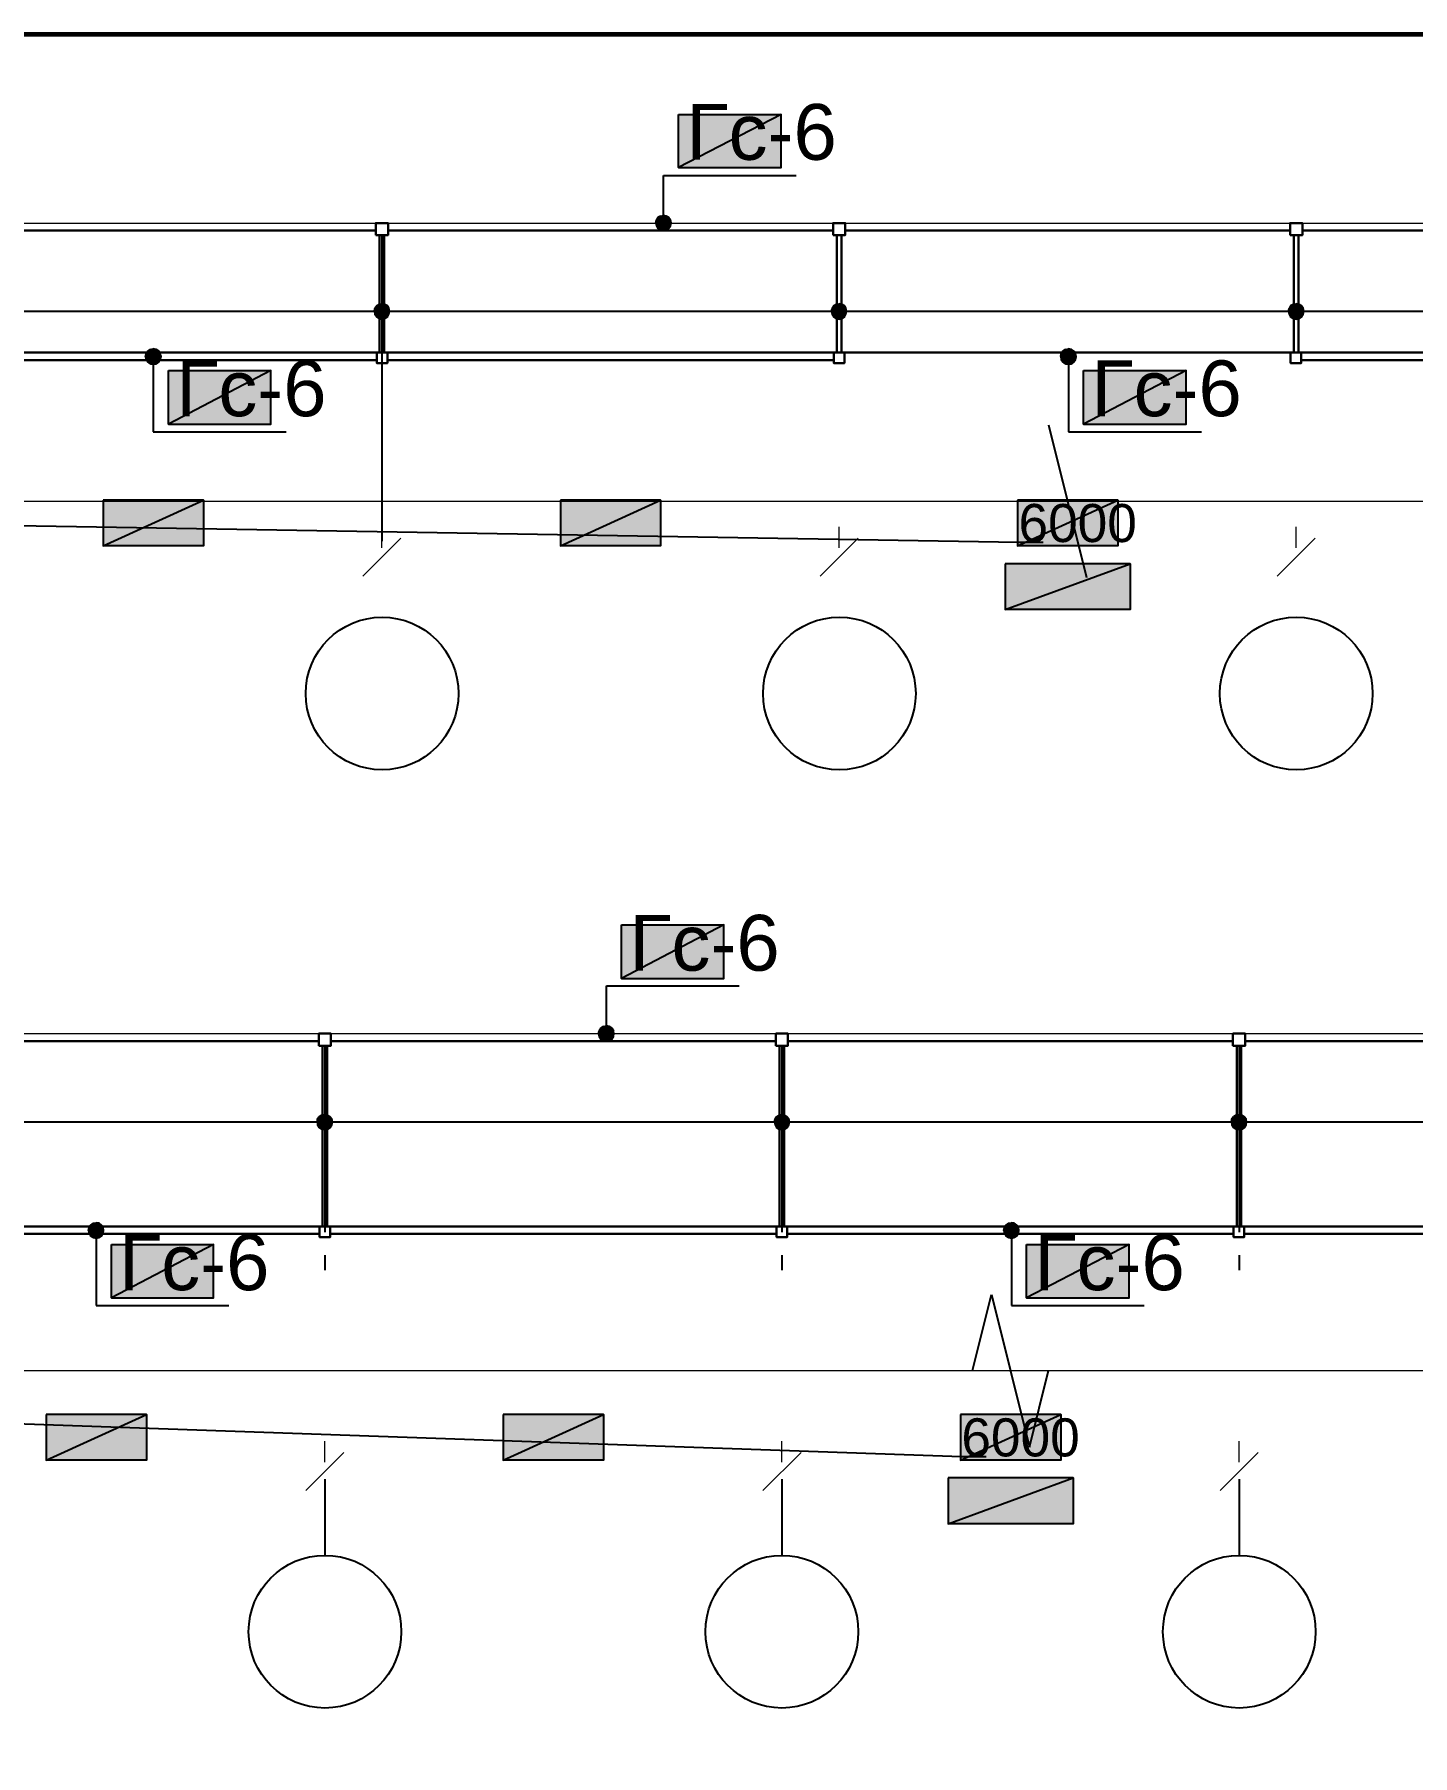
# Model space of a CAD drawing. Extents: x 8 to 21351, y 0 to 420.
# Drawn here: x 16383.7 to 16474.2, y 179.1 to 292.1 of the extents above; entities that cross this region are included whole.
import ezdxf

# ---------------------------------------------------------------- set-up
doc = ezdxf.new("R2010")
doc.units = 0
doc.linetypes.add('TEYPDFCAD_CENTER', pattern=[20, 12, -3, 2, -3])
for name, color, linetype in [('PDF_ВЫНОСКИ', 7, 'Continuous'), ('PDF_ОСИ', 7, 'Continuous'), ('TEY_REVIEW_AXIS', 7, 'Continuous'), ('TEY_REVIEW_LEADER', 7, 'Continuous')]:
    doc.layers.add(name, color=color, linetype=linetype)
doc.styles.add('TEYPDFCAD_TEXT', font='arial.ttf')
doc.dimstyles.new('TEYPDFCAD_SCALE_1', dxfattribs={"dimtxt": 2.5, "dimasz": 2.5, "dimexe": 1.25, "dimexo": 0.75, "dimtad": 1, "dimdsep": 46, "dimtxsty": 'Standard', "dimcen": 0.09, "dimadec": 0, "dimazin": 0, "dimtfac": 1, "dimtofl": 0, "dimtmove": 0, "dimatfit": 3, "dimfxl": 1, "dimarcsym": 0})

# ---------------------------------------------------------------- blocks, each defined once
blk = doc.blocks.new('TEY_AXIS')
at = {"layer": 'PDF_ОСИ', "linetype": 'TEYPDFCAD_CENTER', "lineweight": 9}
blk.add_line((0, 0), (1, 0), dxfattribs=at)

msp = doc.modelspace()

# ---------------------------------------------------------------- hatches: boundary and pattern name
at = {"true_color": 0xffffff}
h = msp.add_hatch(color=0, dxfattribs=at)
h.paths.add_polyline_path([(16426, 286.83), (16432.73, 286.83), (16426, 283.34)])
h.paths.add_polyline_path([(16432.73, 286.83), (16426, 283.34), (16432.73, 283.34)])
h = msp.add_hatch(color=7)
h.paths.add_polyline_path([(16425.19, 280.16), (16425, 280.2), (16425, 279.7)])
h.paths.add_polyline_path([(16425, 280.2), (16425, 279.7), (16424.81, 280.16)])
h.paths.add_polyline_path([(16425, 279.7), (16424.81, 280.16), (16424.64, 280.06)])
h = msp.add_hatch(color=7)
h.paths.add_polyline_path([(16425.51, 279.7), (16425.47, 279.91), (16425, 279.7)])
h.paths.add_polyline_path([(16425.47, 279.91), (16425, 279.7), (16425.36, 280.06)])
h.paths.add_polyline_path([(16425, 279.7), (16425.36, 280.06), (16425.19, 280.16)])
h = msp.add_hatch(color=7)
h.paths.add_polyline_path([(16424.64, 280.06), (16424.54, 279.91), (16425, 279.7)])
h.paths.add_polyline_path([(16424.54, 279.91), (16425, 279.7), (16424.5, 279.7)])
h.paths.add_polyline_path([(16425, 279.7), (16424.5, 279.7), (16424.54, 279.51)])
h = msp.add_hatch(color=7)
h.paths.add_polyline_path([(16424.54, 279.51), (16424.64, 279.36), (16425, 279.7)])
h.paths.add_polyline_path([(16424.64, 279.36), (16425, 279.7), (16424.81, 279.25)])
h.paths.add_polyline_path([(16425, 279.7), (16424.81, 279.25), (16425, 279.21)])
h = msp.add_hatch(color=7)
h.paths.add_polyline_path([(16425, 279.21), (16425.19, 279.25), (16425, 279.7)])
h.paths.add_polyline_path([(16425.19, 279.25), (16425, 279.7), (16425.36, 279.36)])
h.paths.add_polyline_path([(16425, 279.7), (16425.36, 279.36), (16425.47, 279.51)])
for points in [[(16425.47, 279.51), (16425.51, 279.7), (16425, 279.7)], [(16406.99, 273.71), (16407.03, 273.9), (16406.53, 273.9)], [(16436.98, 273.71), (16437.03, 273.9), (16436.54, 273.9)], [(16467, 273.71), (16467.04, 273.9), (16466.53, 273.9)], [(16391.98, 270.74), (16392.03, 270.93), (16391.52, 270.93)], [(16452.06, 270.74), (16452.1, 270.93), (16451.59, 270.93)], [(16421.72, 226.31), (16421.74, 226.5), (16421.26, 226.5)], [(16403.24, 220.51), (16403.29, 220.7), (16402.78, 220.7)], [(16433.24, 220.51), (16433.28, 220.7), (16432.77, 220.7)], [(16463.25, 220.51), (16463.27, 220.7), (16462.79, 220.7)], [(16388.24, 213.4), (16388.26, 213.59), (16387.77, 213.59)], [(16448.31, 213.4), (16448.33, 213.59), (16447.84, 213.59)]]:
    msp.add_hatch(color=7).paths.add_polyline_path(points)
h = msp.add_hatch(color=7)
h.paths.add_polyline_path([(16406.19, 274.26), (16406.06, 274.09), (16406.53, 273.9)])
h.paths.add_polyline_path([(16406.06, 274.09), (16406.53, 273.9), (16406.04, 273.9)])
h.paths.add_polyline_path([(16406.53, 273.9), (16406.04, 273.9), (16406.06, 273.71)])
h = msp.add_hatch(color=7)
h.paths.add_polyline_path([(16406.06, 273.71), (16406.19, 273.54), (16406.53, 273.9)])
h.paths.add_polyline_path([(16406.19, 273.54), (16406.53, 273.9), (16406.34, 273.43)])
h.paths.add_polyline_path([(16406.53, 273.9), (16406.34, 273.43), (16406.53, 273.39)])
h = msp.add_hatch(color=7)
h.paths.add_polyline_path([(16406.72, 274.36), (16406.53, 274.4), (16406.53, 273.9)])
h.paths.add_polyline_path([(16406.53, 274.4), (16406.53, 273.9), (16406.34, 274.36)])
h.paths.add_polyline_path([(16406.53, 273.9), (16406.34, 274.36), (16406.19, 274.26)])
h = msp.add_hatch(color=7)
h.paths.add_polyline_path([(16407.03, 273.9), (16406.99, 274.09), (16406.53, 273.9)])
h.paths.add_polyline_path([(16406.99, 274.09), (16406.53, 273.9), (16406.89, 274.26)])
h.paths.add_polyline_path([(16406.53, 273.9), (16406.89, 274.26), (16406.72, 274.36)])
h = msp.add_hatch(color=7)
h.paths.add_polyline_path([(16406.53, 273.39), (16406.72, 273.43), (16406.53, 273.9)])
h.paths.add_polyline_path([(16406.72, 273.43), (16406.53, 273.9), (16406.89, 273.54)])
h.paths.add_polyline_path([(16406.53, 273.9), (16406.89, 273.54), (16406.99, 273.71)])
h = msp.add_hatch(color=7)
h.paths.add_polyline_path([(16436.18, 274.26), (16436.07, 274.09), (16436.54, 273.9)])
h.paths.add_polyline_path([(16436.07, 274.09), (16436.54, 273.9), (16436.03, 273.9)])
h.paths.add_polyline_path([(16436.54, 273.9), (16436.03, 273.9), (16436.07, 273.71)])
h = msp.add_hatch(color=7)
h.paths.add_polyline_path([(16436.07, 273.71), (16436.18, 273.54), (16436.54, 273.9)])
h.paths.add_polyline_path([(16436.18, 273.54), (16436.54, 273.9), (16436.35, 273.43)])
h.paths.add_polyline_path([(16436.54, 273.9), (16436.35, 273.43), (16436.54, 273.39)])
h = msp.add_hatch(color=7)
h.paths.add_polyline_path([(16436.73, 274.36), (16436.54, 274.4), (16436.54, 273.9)])
h.paths.add_polyline_path([(16436.54, 274.4), (16436.54, 273.9), (16436.35, 274.36)])
h.paths.add_polyline_path([(16436.54, 273.9), (16436.35, 274.36), (16436.18, 274.26)])
h = msp.add_hatch(color=7)
h.paths.add_polyline_path([(16437.03, 273.9), (16436.98, 274.09), (16436.54, 273.9)])
h.paths.add_polyline_path([(16436.98, 274.09), (16436.54, 273.9), (16436.88, 274.26)])
h.paths.add_polyline_path([(16436.54, 273.9), (16436.88, 274.26), (16436.73, 274.36)])
h = msp.add_hatch(color=7)
h.paths.add_polyline_path([(16436.54, 273.39), (16436.73, 273.43), (16436.54, 273.9)])
h.paths.add_polyline_path([(16436.73, 273.43), (16436.54, 273.9), (16436.88, 273.54)])
h.paths.add_polyline_path([(16436.54, 273.9), (16436.88, 273.54), (16436.98, 273.71)])
h = msp.add_hatch(color=7)
h.paths.add_polyline_path([(16466.17, 274.26), (16466.07, 274.09), (16466.53, 273.9)])
h.paths.add_polyline_path([(16466.07, 274.09), (16466.53, 273.9), (16466.03, 273.9)])
h.paths.add_polyline_path([(16466.53, 273.9), (16466.03, 273.9), (16466.07, 273.71)])
h = msp.add_hatch(color=7)
h.paths.add_polyline_path([(16466.07, 273.71), (16466.17, 273.54), (16466.53, 273.9)])
h.paths.add_polyline_path([(16466.17, 273.54), (16466.53, 273.9), (16466.34, 273.43)])
h.paths.add_polyline_path([(16466.53, 273.9), (16466.34, 273.43), (16466.53, 273.39)])
h = msp.add_hatch(color=7)
h.paths.add_polyline_path([(16466.72, 274.36), (16466.53, 274.4), (16466.53, 273.9)])
h.paths.add_polyline_path([(16466.53, 274.4), (16466.53, 273.9), (16466.34, 274.36)])
h.paths.add_polyline_path([(16466.53, 273.9), (16466.34, 274.36), (16466.17, 274.26)])
h = msp.add_hatch(color=7)
h.paths.add_polyline_path([(16467.04, 273.9), (16467, 274.09), (16466.53, 273.9)])
h.paths.add_polyline_path([(16467, 274.09), (16466.53, 273.9), (16466.89, 274.26)])
h.paths.add_polyline_path([(16466.53, 273.9), (16466.89, 274.26), (16466.72, 274.36)])
h = msp.add_hatch(color=7)
h.paths.add_polyline_path([(16466.53, 273.39), (16466.72, 273.43), (16466.53, 273.9)])
h.paths.add_polyline_path([(16466.72, 273.43), (16466.53, 273.9), (16466.89, 273.54)])
h.paths.add_polyline_path([(16466.53, 273.9), (16466.89, 273.54), (16467, 273.71)])
h = msp.add_hatch(color=7)
h.paths.add_polyline_path([(16391.16, 271.29), (16391.05, 271.12), (16391.52, 270.93)])
h.paths.add_polyline_path([(16391.05, 271.12), (16391.52, 270.93), (16391.01, 270.93)])
h.paths.add_polyline_path([(16391.52, 270.93), (16391.01, 270.93), (16391.05, 270.74)])
h = msp.add_hatch(color=7)
h.paths.add_polyline_path([(16391.71, 271.4), (16391.52, 271.44), (16391.52, 270.93)])
h.paths.add_polyline_path([(16391.52, 271.44), (16391.52, 270.93), (16391.33, 271.4)])
h.paths.add_polyline_path([(16391.52, 270.93), (16391.33, 271.4), (16391.16, 271.29)])
h = msp.add_hatch(color=7)
h.paths.add_polyline_path([(16392.03, 270.93), (16391.98, 271.12), (16391.52, 270.93)])
h.paths.add_polyline_path([(16391.98, 271.12), (16391.52, 270.93), (16391.88, 271.29)])
h.paths.add_polyline_path([(16391.52, 270.93), (16391.88, 271.29), (16391.71, 271.4)])
h = msp.add_hatch(color=7)
h.paths.add_polyline_path([(16451.23, 271.29), (16451.12, 271.12), (16451.59, 270.93)])
h.paths.add_polyline_path([(16451.12, 271.12), (16451.59, 270.93), (16451.08, 270.93)])
h.paths.add_polyline_path([(16451.59, 270.93), (16451.08, 270.93), (16451.12, 270.74)])
h = msp.add_hatch(color=7)
h.paths.add_polyline_path([(16451.78, 271.4), (16451.59, 271.44), (16451.59, 270.93)])
h.paths.add_polyline_path([(16451.59, 271.44), (16451.59, 270.93), (16451.4, 271.4)])
h.paths.add_polyline_path([(16451.59, 270.93), (16451.4, 271.4), (16451.23, 271.29)])
h = msp.add_hatch(color=7)
h.paths.add_polyline_path([(16452.1, 270.93), (16452.06, 271.12), (16451.59, 270.93)])
h.paths.add_polyline_path([(16452.06, 271.12), (16451.59, 270.93), (16451.95, 271.29)])
h.paths.add_polyline_path([(16451.59, 270.93), (16451.95, 271.29), (16451.78, 271.4)])
h = msp.add_hatch(color=7)
h.paths.add_polyline_path([(16391.05, 270.74), (16391.16, 270.59), (16391.52, 270.93)])
h.paths.add_polyline_path([(16391.16, 270.59), (16391.52, 270.93), (16391.33, 270.47)])
h.paths.add_polyline_path([(16391.52, 270.93), (16391.33, 270.47), (16391.52, 270.45)])
h = msp.add_hatch(color=7)
h.paths.add_polyline_path([(16391.52, 270.45), (16391.71, 270.47), (16391.52, 270.93)])
h.paths.add_polyline_path([(16391.71, 270.47), (16391.52, 270.93), (16391.88, 270.59)])
h.paths.add_polyline_path([(16391.52, 270.93), (16391.88, 270.59), (16391.98, 270.74)])
h = msp.add_hatch(color=0, dxfattribs=at)
h.paths.add_polyline_path([(16392.51, 270.02), (16399.24, 270.02), (16392.51, 266.51)])
h.paths.add_polyline_path([(16399.24, 270.02), (16392.51, 266.51), (16399.24, 266.51)])
h = msp.add_hatch(color=7)
h.paths.add_polyline_path([(16451.12, 270.74), (16451.23, 270.59), (16451.59, 270.93)])
h.paths.add_polyline_path([(16451.23, 270.59), (16451.59, 270.93), (16451.4, 270.47)])
h.paths.add_polyline_path([(16451.59, 270.93), (16451.4, 270.47), (16451.59, 270.45)])
h = msp.add_hatch(color=7)
h.paths.add_polyline_path([(16451.59, 270.45), (16451.78, 270.47), (16451.59, 270.93)])
h.paths.add_polyline_path([(16451.78, 270.47), (16451.59, 270.93), (16451.95, 270.59)])
h.paths.add_polyline_path([(16451.59, 270.93), (16451.95, 270.59), (16452.06, 270.74)])
h = msp.add_hatch(color=0, dxfattribs=at)
h.paths.add_polyline_path([(16452.58, 270.02), (16459.32, 270.02), (16452.58, 266.51)])
h.paths.add_polyline_path([(16459.32, 270.02), (16452.58, 266.51), (16459.32, 266.51)])
h = msp.add_hatch(color=0, dxfattribs=at)
h.paths.add_polyline_path([(16388.24, 261.51), (16388.24, 258.51), (16394.82, 261.51)])
h.paths.add_polyline_path([(16388.24, 258.51), (16394.82, 261.51), (16394.82, 258.51)])
h = msp.add_hatch(color=0, dxfattribs=at)
h.paths.add_polyline_path([(16418.25, 261.51), (16418.25, 258.51), (16424.81, 261.51)])
h.paths.add_polyline_path([(16418.25, 258.51), (16424.81, 261.51), (16424.81, 258.51)])
h = msp.add_hatch(color=0, dxfattribs=at)
h.paths.add_polyline_path([(16448.25, 261.51), (16448.25, 258.51), (16454.83, 261.51)])
h.paths.add_polyline_path([(16448.25, 258.51), (16454.83, 261.51), (16454.83, 258.51)])
h = msp.add_hatch(color=0, dxfattribs=at)
h.paths.add_polyline_path([(16447.44, 257.34), (16447.44, 254.34), (16455.63, 257.34)])
h.paths.add_polyline_path([(16447.44, 254.34), (16455.63, 257.34), (16455.63, 254.34)])
h = msp.add_hatch(color=0, dxfattribs=at)
h.paths.add_polyline_path([(16422.25, 233.64), (16428.98, 233.64), (16422.25, 230.12)])
h.paths.add_polyline_path([(16428.98, 233.64), (16422.25, 230.12), (16428.98, 230.12)])
h = msp.add_hatch(color=7)
h.paths.add_polyline_path([(16420.9, 226.86), (16420.79, 226.69), (16421.26, 226.5)])
h.paths.add_polyline_path([(16420.79, 226.69), (16421.26, 226.5), (16420.75, 226.5)])
h.paths.add_polyline_path([(16421.26, 226.5), (16420.75, 226.5), (16420.79, 226.31)])
h = msp.add_hatch(color=7)
h.paths.add_polyline_path([(16420.79, 226.31), (16420.9, 226.14), (16421.26, 226.5)])
h.paths.add_polyline_path([(16420.9, 226.14), (16421.26, 226.5), (16421.07, 226.04)])
h.paths.add_polyline_path([(16421.26, 226.5), (16421.07, 226.04), (16421.26, 226)])
h = msp.add_hatch(color=7)
h.paths.add_polyline_path([(16421.45, 226.97), (16421.26, 227.01), (16421.26, 226.5)])
h.paths.add_polyline_path([(16421.26, 227.01), (16421.26, 226.5), (16421.07, 226.97)])
h.paths.add_polyline_path([(16421.26, 226.5), (16421.07, 226.97), (16420.9, 226.86)])
h = msp.add_hatch(color=7)
h.paths.add_polyline_path([(16421.74, 226.5), (16421.72, 226.69), (16421.26, 226.5)])
h.paths.add_polyline_path([(16421.72, 226.69), (16421.26, 226.5), (16421.62, 226.86)])
h.paths.add_polyline_path([(16421.26, 226.5), (16421.62, 226.86), (16421.45, 226.97)])
h = msp.add_hatch(color=7)
h.paths.add_polyline_path([(16421.26, 226), (16421.45, 226.04), (16421.26, 226.5)])
h.paths.add_polyline_path([(16421.45, 226.04), (16421.26, 226.5), (16421.62, 226.14)])
h.paths.add_polyline_path([(16421.26, 226.5), (16421.62, 226.14), (16421.72, 226.31)])
h = msp.add_hatch(color=7)
h.paths.add_polyline_path([(16402.42, 221.04), (16402.31, 220.9), (16402.78, 220.7)])
h.paths.add_polyline_path([(16402.31, 220.9), (16402.78, 220.7), (16402.29, 220.7)])
h.paths.add_polyline_path([(16402.78, 220.7), (16402.29, 220.7), (16402.31, 220.51)])
h = msp.add_hatch(color=7)
h.paths.add_polyline_path([(16402.31, 220.51), (16402.42, 220.34), (16402.78, 220.7)])
h.paths.add_polyline_path([(16402.42, 220.34), (16402.78, 220.7), (16402.59, 220.24)])
h.paths.add_polyline_path([(16402.78, 220.7), (16402.59, 220.24), (16402.78, 220.2)])
h = msp.add_hatch(color=7)
h.paths.add_polyline_path([(16402.97, 221.15), (16402.78, 221.19), (16402.78, 220.7)])
h.paths.add_polyline_path([(16402.78, 221.19), (16402.78, 220.7), (16402.59, 221.15)])
h.paths.add_polyline_path([(16402.78, 220.7), (16402.59, 221.15), (16402.42, 221.04)])
h = msp.add_hatch(color=7)
h.paths.add_polyline_path([(16403.29, 220.7), (16403.24, 220.9), (16402.78, 220.7)])
h.paths.add_polyline_path([(16403.24, 220.9), (16402.78, 220.7), (16403.14, 221.04)])
h.paths.add_polyline_path([(16402.78, 220.7), (16403.14, 221.04), (16402.97, 221.15)])
h = msp.add_hatch(color=7)
h.paths.add_polyline_path([(16402.78, 220.2), (16402.97, 220.24), (16402.78, 220.7)])
h.paths.add_polyline_path([(16402.97, 220.24), (16402.78, 220.7), (16403.14, 220.34)])
h.paths.add_polyline_path([(16402.78, 220.7), (16403.14, 220.34), (16403.24, 220.51)])
h = msp.add_hatch(color=7)
h.paths.add_polyline_path([(16432.43, 221.04), (16432.33, 220.9), (16432.77, 220.7)])
h.paths.add_polyline_path([(16432.33, 220.9), (16432.77, 220.7), (16432.29, 220.7)])
h.paths.add_polyline_path([(16432.77, 220.7), (16432.29, 220.7), (16432.33, 220.51)])
h = msp.add_hatch(color=7)
h.paths.add_polyline_path([(16432.33, 220.51), (16432.43, 220.34), (16432.77, 220.7)])
h.paths.add_polyline_path([(16432.43, 220.34), (16432.77, 220.7), (16432.58, 220.24)])
h.paths.add_polyline_path([(16432.77, 220.7), (16432.58, 220.24), (16432.77, 220.2)])
h = msp.add_hatch(color=7)
h.paths.add_polyline_path([(16432.98, 221.15), (16432.77, 221.19), (16432.77, 220.7)])
h.paths.add_polyline_path([(16432.77, 221.19), (16432.77, 220.7), (16432.58, 221.15)])
h.paths.add_polyline_path([(16432.77, 220.7), (16432.58, 221.15), (16432.43, 221.04)])
h = msp.add_hatch(color=7)
h.paths.add_polyline_path([(16433.28, 220.7), (16433.24, 220.9), (16432.77, 220.7)])
h.paths.add_polyline_path([(16433.24, 220.9), (16432.77, 220.7), (16433.13, 221.04)])
h.paths.add_polyline_path([(16432.77, 220.7), (16433.13, 221.04), (16432.98, 221.15)])
h = msp.add_hatch(color=7)
h.paths.add_polyline_path([(16432.77, 220.2), (16432.98, 220.24), (16432.77, 220.7)])
h.paths.add_polyline_path([(16432.98, 220.24), (16432.77, 220.7), (16433.13, 220.34)])
h.paths.add_polyline_path([(16432.77, 220.7), (16433.13, 220.34), (16433.24, 220.51)])
h = msp.add_hatch(color=7)
h.paths.add_polyline_path([(16462.43, 221.04), (16462.32, 220.9), (16462.79, 220.7)])
h.paths.add_polyline_path([(16462.32, 220.9), (16462.79, 220.7), (16462.28, 220.7)])
h.paths.add_polyline_path([(16462.79, 220.7), (16462.28, 220.7), (16462.32, 220.51)])
h = msp.add_hatch(color=7)
h.paths.add_polyline_path([(16462.32, 220.51), (16462.43, 220.34), (16462.79, 220.7)])
h.paths.add_polyline_path([(16462.43, 220.34), (16462.79, 220.7), (16462.6, 220.24)])
h.paths.add_polyline_path([(16462.79, 220.7), (16462.6, 220.24), (16462.79, 220.2)])
h = msp.add_hatch(color=7)
h.paths.add_polyline_path([(16462.98, 221.15), (16462.79, 221.19), (16462.79, 220.7)])
h.paths.add_polyline_path([(16462.79, 221.19), (16462.79, 220.7), (16462.6, 221.15)])
h.paths.add_polyline_path([(16462.79, 220.7), (16462.6, 221.15), (16462.43, 221.04)])
h = msp.add_hatch(color=7)
h.paths.add_polyline_path([(16463.27, 220.7), (16463.25, 220.9), (16462.79, 220.7)])
h.paths.add_polyline_path([(16463.25, 220.9), (16462.79, 220.7), (16463.15, 221.04)])
h.paths.add_polyline_path([(16462.79, 220.7), (16463.15, 221.04), (16462.98, 221.15)])
h = msp.add_hatch(color=7)
h.paths.add_polyline_path([(16462.79, 220.2), (16462.98, 220.24), (16462.79, 220.7)])
h.paths.add_polyline_path([(16462.98, 220.24), (16462.79, 220.7), (16463.15, 220.34)])
h.paths.add_polyline_path([(16462.79, 220.7), (16463.15, 220.34), (16463.25, 220.51)])
h = msp.add_hatch(color=7)
h.paths.add_polyline_path([(16387.41, 213.93), (16387.31, 213.78), (16387.77, 213.59)])
h.paths.add_polyline_path([(16387.31, 213.78), (16387.77, 213.59), (16387.26, 213.59)])
h.paths.add_polyline_path([(16387.77, 213.59), (16387.26, 213.59), (16387.31, 213.4)])
h = msp.add_hatch(color=7)
h.paths.add_polyline_path([(16387.31, 213.4), (16387.41, 213.23), (16387.77, 213.59)])
h.paths.add_polyline_path([(16387.41, 213.23), (16387.77, 213.59), (16387.58, 213.13)])
h.paths.add_polyline_path([(16387.77, 213.59), (16387.58, 213.13), (16387.77, 213.08)])
h = msp.add_hatch(color=7)
h.paths.add_polyline_path([(16387.96, 214.06), (16387.77, 214.08), (16387.77, 213.59)])
h.paths.add_polyline_path([(16387.77, 214.08), (16387.77, 213.59), (16387.58, 214.06)])
h.paths.add_polyline_path([(16387.77, 213.59), (16387.58, 214.06), (16387.41, 213.93)])
h = msp.add_hatch(color=7)
h.paths.add_polyline_path([(16388.26, 213.59), (16388.24, 213.78), (16387.77, 213.59)])
h.paths.add_polyline_path([(16388.24, 213.78), (16387.77, 213.59), (16388.13, 213.93)])
h.paths.add_polyline_path([(16387.77, 213.59), (16388.13, 213.93), (16387.96, 214.06)])
h = msp.add_hatch(color=7)
h.paths.add_polyline_path([(16387.77, 213.08), (16387.96, 213.13), (16387.77, 213.59)])
h.paths.add_polyline_path([(16387.96, 213.13), (16387.77, 213.59), (16388.13, 213.23)])
h.paths.add_polyline_path([(16387.77, 213.59), (16388.13, 213.23), (16388.24, 213.4)])
h = msp.add_hatch(color=7)
h.paths.add_polyline_path([(16447.48, 213.93), (16447.38, 213.78), (16447.84, 213.59)])
h.paths.add_polyline_path([(16447.38, 213.78), (16447.84, 213.59), (16447.34, 213.59)])
h.paths.add_polyline_path([(16447.84, 213.59), (16447.34, 213.59), (16447.38, 213.4)])
h = msp.add_hatch(color=7)
h.paths.add_polyline_path([(16447.38, 213.4), (16447.48, 213.23), (16447.84, 213.59)])
h.paths.add_polyline_path([(16447.48, 213.23), (16447.84, 213.59), (16447.65, 213.13)])
h.paths.add_polyline_path([(16447.84, 213.59), (16447.65, 213.13), (16447.84, 213.08)])
h = msp.add_hatch(color=7)
h.paths.add_polyline_path([(16448.03, 214.06), (16447.84, 214.08), (16447.84, 213.59)])
h.paths.add_polyline_path([(16447.84, 214.08), (16447.84, 213.59), (16447.65, 214.06)])
h.paths.add_polyline_path([(16447.84, 213.59), (16447.65, 214.06), (16447.48, 213.93)])
h = msp.add_hatch(color=7)
h.paths.add_polyline_path([(16448.33, 213.59), (16448.31, 213.78), (16447.84, 213.59)])
h.paths.add_polyline_path([(16448.31, 213.78), (16447.84, 213.59), (16448.2, 213.93)])
h.paths.add_polyline_path([(16447.84, 213.59), (16448.2, 213.93), (16448.03, 214.06)])
h = msp.add_hatch(color=7)
h.paths.add_polyline_path([(16447.84, 213.08), (16448.03, 213.13), (16447.84, 213.59)])
h.paths.add_polyline_path([(16448.03, 213.13), (16447.84, 213.59), (16448.2, 213.23)])
h.paths.add_polyline_path([(16447.84, 213.59), (16448.2, 213.23), (16448.31, 213.4)])
h = msp.add_hatch(color=0, dxfattribs=at)
h.paths.add_polyline_path([(16388.77, 212.66), (16395.48, 212.66), (16388.77, 209.17)])
h.paths.add_polyline_path([(16395.48, 212.66), (16388.77, 209.17), (16395.48, 209.17)])
h = msp.add_hatch(color=0, dxfattribs=at)
h.paths.add_polyline_path([(16448.84, 212.66), (16455.57, 212.66), (16448.84, 209.17)])
h.paths.add_polyline_path([(16455.57, 212.66), (16448.84, 209.17), (16455.57, 209.17)])
h = msp.add_hatch(color=0, dxfattribs=at)
h.paths.add_polyline_path([(16384.49, 201.51), (16384.49, 198.5), (16391.07, 201.51)])
h.paths.add_polyline_path([(16384.49, 198.5), (16391.07, 201.51), (16391.07, 198.5)])
h = msp.add_hatch(color=0, dxfattribs=at)
h.paths.add_polyline_path([(16414.48, 201.51), (16414.48, 198.5), (16421.07, 201.51)])
h.paths.add_polyline_path([(16414.48, 198.5), (16421.07, 201.51), (16421.07, 198.5)])
h = msp.add_hatch(color=0, dxfattribs=at)
h.paths.add_polyline_path([(16444.5, 201.51), (16444.5, 198.5), (16451.08, 201.51)])
h.paths.add_polyline_path([(16444.5, 198.5), (16451.08, 201.51), (16451.08, 198.5)])
h = msp.add_hatch(color=0, dxfattribs=at)
h.paths.add_polyline_path([(16443.69, 197.34), (16443.69, 194.33), (16451.89, 197.34)])
h.paths.add_polyline_path([(16443.69, 194.33), (16451.89, 197.34), (16451.89, 194.33)])

# ---------------------------------------------------------------- linework, layer by layer
at = {"color": 7, "lineweight": 25}
for p, q in [((16425, 279.7), (16425, 282.83)), ((16425, 282.83), (16433.72, 282.83)), ((16391.52, 270.93), (16391.52, 266)), ((16451.59, 270.93), (16451.59, 266)), ((16391.52, 266), (16400.24, 266)), ((16451.59, 266), (16460.31, 266)), ((16421.26, 226.5), (16421.26, 229.64)), ((16421.26, 229.64), (16429.98, 229.64)), ((16387.77, 213.59), (16387.77, 208.66)), ((16447.84, 213.59), (16447.84, 208.66)), ((16402.78, 211.96), (16402.78, 210.97)), ((16432.77, 211.96), (16432.77, 210.97)), ((16462.79, 211.96), (16462.79, 210.97)), ((16387.77, 208.66), (16396.49, 208.66)), ((16447.84, 208.66), (16456.56, 208.66)), ((16402.78, 197.25), (16402.78, 192.24)), ((16432.77, 197.25), (16432.77, 192.24)), ((16462.79, 197.25), (16462.79, 192.24))]:
    msp.add_line(p, q, dxfattribs=at)
at = {"color": 0, "lineweight": 0, "true_color": 0xffffff}
for p, q in [((16426, 283.34), (16432.73, 283.34)), ((16392.51, 266.51), (16399.24, 266.51)), ((16452.58, 266.51), (16459.32, 266.51)), ((16422.25, 230.12), (16428.98, 230.12)), ((16388.77, 209.17), (16395.48, 209.17)), ((16448.84, 209.17), (16455.57, 209.17))]:
    msp.add_line(p, q, dxfattribs=at)
at = {"color": 7, "lineweight": 5}
for p, q in [((16405.28, 256.52), (16407.77, 259.02)), ((16407.77, 259.02), (16405.28, 256.52)), ((16406.53, 258.38), (16406.53, 259.76)), ((16406.53, 258.38), (16406.53, 259.76)), ((16435.29, 256.52), (16437.79, 259.02)), ((16437.79, 259.02), (16435.29, 256.52)), ((16436.54, 258.38), (16436.54, 259.76)), ((16436.54, 258.38), (16436.54, 259.76)), ((16465.28, 256.52), (16467.78, 259.02)), ((16467.78, 259.02), (16465.28, 256.52)), ((16466.53, 258.38), (16466.53, 259.76)), ((16466.53, 258.38), (16466.53, 259.76)), ((16401.53, 196.51), (16404.03, 199.01)), ((16404.03, 199.01), (16401.53, 196.51)), ((16402.78, 198.37), (16402.78, 199.75)), ((16402.78, 198.37), (16402.78, 199.75)), ((16431.52, 196.51), (16434.04, 199.01)), ((16434.04, 199.01), (16431.52, 196.51)), ((16432.77, 198.37), (16432.77, 199.75)), ((16432.77, 198.37), (16432.77, 199.75)), ((16461.54, 196.51), (16464.04, 199.01)), ((16464.04, 199.01), (16461.54, 196.51)), ((16462.79, 198.37), (16462.79, 199.75)), ((16462.79, 198.37), (16462.79, 199.75))]:
    msp.add_line(p, q, dxfattribs=at)
at = {"color": 0, "true_color": 0xffffff}
for points in [[(16426, 286.83), (16432.73, 286.83), (16426, 283.34)], [(16432.73, 286.83), (16426, 283.34), (16432.73, 283.34)], [(16392.51, 270.02), (16399.24, 270.02), (16392.51, 266.51)], [(16399.24, 270.02), (16392.51, 266.51), (16399.24, 266.51)], [(16452.58, 270.02), (16459.32, 270.02), (16452.58, 266.51)], [(16459.32, 270.02), (16452.58, 266.51), (16459.32, 266.51)], [(16388.24, 261.51), (16388.24, 258.51), (16394.82, 261.51)], [(16388.24, 258.51), (16394.82, 261.51), (16394.82, 258.51)], [(16418.25, 261.51), (16418.25, 258.51), (16424.81, 261.51)], [(16418.25, 258.51), (16424.81, 261.51), (16424.81, 258.51)], [(16448.25, 261.51), (16448.25, 258.51), (16454.83, 261.51)], [(16448.25, 258.51), (16454.83, 261.51), (16454.83, 258.51)], [(16447.44, 257.34), (16447.44, 254.34), (16455.63, 257.34)], [(16447.44, 254.34), (16455.63, 257.34), (16455.63, 254.34)], [(16422.25, 233.64), (16428.98, 233.64), (16422.25, 230.12)], [(16428.98, 233.64), (16422.25, 230.12), (16428.98, 230.12)], [(16388.77, 212.66), (16395.48, 212.66), (16388.77, 209.17)], [(16395.48, 212.66), (16388.77, 209.17), (16395.48, 209.17)], [(16448.84, 212.66), (16455.57, 212.66), (16448.84, 209.17)], [(16455.57, 212.66), (16448.84, 209.17), (16455.57, 209.17)], [(16384.49, 201.51), (16384.49, 198.5), (16391.07, 201.51)], [(16384.49, 198.5), (16391.07, 201.51), (16391.07, 198.5)], [(16414.48, 201.51), (16414.48, 198.5), (16421.07, 201.51)], [(16414.48, 198.5), (16421.07, 201.51), (16421.07, 198.5)], [(16444.5, 201.51), (16444.5, 198.5), (16451.08, 201.51)], [(16444.5, 198.5), (16451.08, 201.51), (16451.08, 198.5)], [(16443.69, 197.34), (16443.69, 194.33), (16451.89, 197.34)], [(16443.69, 194.33), (16451.89, 197.34), (16451.89, 194.33)]]:
    msp.add_lwpolyline(points, close=True, dxfattribs=at)
at = {"color": 7}
for points in [[(16425, 279.7), (16424.81, 280.16), (16424.64, 280.06)], [(16425, 280.2), (16425, 279.7), (16424.81, 280.16)], [(16425.19, 280.16), (16425, 280.2), (16425, 279.7)], [(16425, 279.7), (16425.36, 280.06), (16425.19, 280.16)], [(16424.54, 279.91), (16425, 279.7), (16424.5, 279.7)], [(16425, 279.7), (16424.5, 279.7), (16424.54, 279.51)], [(16424.64, 280.06), (16424.54, 279.91), (16425, 279.7)], [(16424.54, 279.51), (16424.64, 279.36), (16425, 279.7)], [(16424.64, 279.36), (16425, 279.7), (16424.81, 279.25)], [(16425, 279.7), (16424.81, 279.25), (16425, 279.21)], [(16425.47, 279.91), (16425, 279.7), (16425.36, 280.06)], [(16425.51, 279.7), (16425.47, 279.91), (16425, 279.7)], [(16425, 279.21), (16425.19, 279.25), (16425, 279.7)], [(16425.19, 279.25), (16425, 279.7), (16425.36, 279.36)], [(16425, 279.7), (16425.36, 279.36), (16425.47, 279.51)], [(16425.47, 279.51), (16425.51, 279.7), (16425, 279.7)], [(16406.06, 274.09), (16406.53, 273.9), (16406.04, 273.9)], [(16406.53, 273.9), (16406.04, 273.9), (16406.06, 273.71)], [(16406.19, 274.26), (16406.06, 274.09), (16406.53, 273.9)], [(16406.06, 273.71), (16406.19, 273.54), (16406.53, 273.9)], [(16406.53, 273.9), (16406.34, 274.36), (16406.19, 274.26)], [(16406.19, 273.54), (16406.53, 273.9), (16406.34, 273.43)], [(16406.53, 274.4), (16406.53, 273.9), (16406.34, 274.36)], [(16406.53, 273.9), (16406.34, 273.43), (16406.53, 273.39)], [(16406.72, 274.36), (16406.53, 274.4), (16406.53, 273.9)], [(16406.53, 273.9), (16406.89, 274.26), (16406.72, 274.36)], [(16406.99, 274.09), (16406.53, 273.9), (16406.89, 274.26)], [(16407.03, 273.9), (16406.99, 274.09), (16406.53, 273.9)], [(16406.53, 273.39), (16406.72, 273.43), (16406.53, 273.9)], [(16406.72, 273.43), (16406.53, 273.9), (16406.89, 273.54)], [(16406.53, 273.9), (16406.89, 273.54), (16406.99, 273.71)], [(16406.99, 273.71), (16407.03, 273.9), (16406.53, 273.9)], [(16436.07, 274.09), (16436.54, 273.9), (16436.03, 273.9)], [(16436.54, 273.9), (16436.03, 273.9), (16436.07, 273.71)], [(16436.18, 274.26), (16436.07, 274.09), (16436.54, 273.9)], [(16436.07, 273.71), (16436.18, 273.54), (16436.54, 273.9)], [(16436.54, 273.9), (16436.35, 274.36), (16436.18, 274.26)], [(16436.18, 273.54), (16436.54, 273.9), (16436.35, 273.43)], [(16436.54, 274.4), (16436.54, 273.9), (16436.35, 274.36)], [(16436.54, 273.9), (16436.35, 273.43), (16436.54, 273.39)], [(16436.73, 274.36), (16436.54, 274.4), (16436.54, 273.9)], [(16436.54, 273.9), (16436.88, 274.26), (16436.73, 274.36)], [(16436.98, 274.09), (16436.54, 273.9), (16436.88, 274.26)], [(16437.03, 273.9), (16436.98, 274.09), (16436.54, 273.9)], [(16436.54, 273.39), (16436.73, 273.43), (16436.54, 273.9)], [(16436.73, 273.43), (16436.54, 273.9), (16436.88, 273.54)], [(16436.54, 273.9), (16436.88, 273.54), (16436.98, 273.71)], [(16436.98, 273.71), (16437.03, 273.9), (16436.54, 273.9)], [(16466.07, 274.09), (16466.53, 273.9), (16466.03, 273.9)], [(16466.53, 273.9), (16466.03, 273.9), (16466.07, 273.71)], [(16466.17, 274.26), (16466.07, 274.09), (16466.53, 273.9)], [(16466.07, 273.71), (16466.17, 273.54), (16466.53, 273.9)], [(16466.53, 273.9), (16466.34, 274.36), (16466.17, 274.26)], [(16466.17, 273.54), (16466.53, 273.9), (16466.34, 273.43)], [(16466.53, 274.4), (16466.53, 273.9), (16466.34, 274.36)], [(16466.53, 273.9), (16466.34, 273.43), (16466.53, 273.39)], [(16466.72, 274.36), (16466.53, 274.4), (16466.53, 273.9)], [(16466.53, 273.9), (16466.89, 274.26), (16466.72, 274.36)], [(16467, 274.09), (16466.53, 273.9), (16466.89, 274.26)], [(16467.04, 273.9), (16467, 274.09), (16466.53, 273.9)], [(16466.53, 273.39), (16466.72, 273.43), (16466.53, 273.9)], [(16466.72, 273.43), (16466.53, 273.9), (16466.89, 273.54)], [(16466.53, 273.9), (16466.89, 273.54), (16467, 273.71)], [(16467, 273.71), (16467.04, 273.9), (16466.53, 273.9)], [(16391.05, 271.12), (16391.52, 270.93), (16391.01, 270.93)], [(16391.16, 271.29), (16391.05, 271.12), (16391.52, 270.93)], [(16391.52, 270.93), (16391.33, 271.4), (16391.16, 271.29)], [(16391.52, 271.44), (16391.52, 270.93), (16391.33, 271.4)], [(16391.71, 271.4), (16391.52, 271.44), (16391.52, 270.93)], [(16391.52, 270.93), (16391.88, 271.29), (16391.71, 271.4)], [(16391.98, 271.12), (16391.52, 270.93), (16391.88, 271.29)], [(16392.03, 270.93), (16391.98, 271.12), (16391.52, 270.93)], [(16451.12, 271.12), (16451.59, 270.93), (16451.08, 270.93)], [(16451.23, 271.29), (16451.12, 271.12), (16451.59, 270.93)], [(16451.59, 270.93), (16451.4, 271.4), (16451.23, 271.29)], [(16451.59, 271.44), (16451.59, 270.93), (16451.4, 271.4)], [(16451.78, 271.4), (16451.59, 271.44), (16451.59, 270.93)], [(16451.59, 270.93), (16451.95, 271.29), (16451.78, 271.4)], [(16452.06, 271.12), (16451.59, 270.93), (16451.95, 271.29)], [(16452.1, 270.93), (16452.06, 271.12), (16451.59, 270.93)], [(16391.52, 270.93), (16391.01, 270.93), (16391.05, 270.74)], [(16391.05, 270.74), (16391.16, 270.59), (16391.52, 270.93)], [(16391.16, 270.59), (16391.52, 270.93), (16391.33, 270.47)], [(16391.52, 270.93), (16391.33, 270.47), (16391.52, 270.45)], [(16391.52, 270.45), (16391.71, 270.47), (16391.52, 270.93)], [(16391.71, 270.47), (16391.52, 270.93), (16391.88, 270.59)], [(16391.52, 270.93), (16391.88, 270.59), (16391.98, 270.74)], [(16391.98, 270.74), (16392.03, 270.93), (16391.52, 270.93)], [(16451.59, 270.93), (16451.08, 270.93), (16451.12, 270.74)], [(16451.12, 270.74), (16451.23, 270.59), (16451.59, 270.93)], [(16451.23, 270.59), (16451.59, 270.93), (16451.4, 270.47)], [(16451.59, 270.93), (16451.4, 270.47), (16451.59, 270.45)], [(16451.59, 270.45), (16451.78, 270.47), (16451.59, 270.93)], [(16451.78, 270.47), (16451.59, 270.93), (16451.95, 270.59)], [(16451.59, 270.93), (16451.95, 270.59), (16452.06, 270.74)], [(16452.06, 270.74), (16452.1, 270.93), (16451.59, 270.93)], [(16420.79, 226.69), (16421.26, 226.5), (16420.75, 226.5)], [(16421.26, 226.5), (16420.75, 226.5), (16420.79, 226.31)], [(16420.9, 226.86), (16420.79, 226.69), (16421.26, 226.5)], [(16420.79, 226.31), (16420.9, 226.14), (16421.26, 226.5)], [(16421.26, 226.5), (16421.07, 226.97), (16420.9, 226.86)], [(16420.9, 226.14), (16421.26, 226.5), (16421.07, 226.04)], [(16421.26, 227.01), (16421.26, 226.5), (16421.07, 226.97)], [(16421.26, 226.5), (16421.07, 226.04), (16421.26, 226)], [(16421.45, 226.97), (16421.26, 227.01), (16421.26, 226.5)], [(16421.26, 226.5), (16421.62, 226.86), (16421.45, 226.97)], [(16421.72, 226.69), (16421.26, 226.5), (16421.62, 226.86)], [(16421.74, 226.5), (16421.72, 226.69), (16421.26, 226.5)], [(16421.26, 226), (16421.45, 226.04), (16421.26, 226.5)], [(16421.45, 226.04), (16421.26, 226.5), (16421.62, 226.14)], [(16421.26, 226.5), (16421.62, 226.14), (16421.72, 226.31)], [(16421.72, 226.31), (16421.74, 226.5), (16421.26, 226.5)], [(16402.31, 220.9), (16402.78, 220.7), (16402.29, 220.7)], [(16402.78, 220.7), (16402.29, 220.7), (16402.31, 220.51)], [(16402.42, 221.04), (16402.31, 220.9), (16402.78, 220.7)], [(16402.31, 220.51), (16402.42, 220.34), (16402.78, 220.7)], [(16402.78, 220.7), (16402.59, 221.15), (16402.42, 221.04)], [(16402.42, 220.34), (16402.78, 220.7), (16402.59, 220.24)], [(16402.78, 221.19), (16402.78, 220.7), (16402.59, 221.15)], [(16402.78, 220.7), (16402.59, 220.24), (16402.78, 220.2)], [(16402.97, 221.15), (16402.78, 221.19), (16402.78, 220.7)], [(16402.78, 220.7), (16403.14, 221.04), (16402.97, 221.15)], [(16403.24, 220.9), (16402.78, 220.7), (16403.14, 221.04)], [(16403.29, 220.7), (16403.24, 220.9), (16402.78, 220.7)], [(16402.78, 220.2), (16402.97, 220.24), (16402.78, 220.7)], [(16402.97, 220.24), (16402.78, 220.7), (16403.14, 220.34)], [(16402.78, 220.7), (16403.14, 220.34), (16403.24, 220.51)], [(16403.24, 220.51), (16403.29, 220.7), (16402.78, 220.7)], [(16432.33, 220.9), (16432.77, 220.7), (16432.29, 220.7)], [(16432.77, 220.7), (16432.29, 220.7), (16432.33, 220.51)], [(16432.43, 221.04), (16432.33, 220.9), (16432.77, 220.7)], [(16432.33, 220.51), (16432.43, 220.34), (16432.77, 220.7)], [(16432.77, 220.7), (16432.58, 221.15), (16432.43, 221.04)], [(16432.43, 220.34), (16432.77, 220.7), (16432.58, 220.24)], [(16432.77, 221.19), (16432.77, 220.7), (16432.58, 221.15)], [(16432.77, 220.7), (16432.58, 220.24), (16432.77, 220.2)], [(16432.98, 221.15), (16432.77, 221.19), (16432.77, 220.7)], [(16432.77, 220.7), (16433.13, 221.04), (16432.98, 221.15)], [(16433.24, 220.9), (16432.77, 220.7), (16433.13, 221.04)], [(16433.28, 220.7), (16433.24, 220.9), (16432.77, 220.7)], [(16432.77, 220.2), (16432.98, 220.24), (16432.77, 220.7)], [(16432.98, 220.24), (16432.77, 220.7), (16433.13, 220.34)], [(16432.77, 220.7), (16433.13, 220.34), (16433.24, 220.51)], [(16433.24, 220.51), (16433.28, 220.7), (16432.77, 220.7)], [(16462.32, 220.9), (16462.79, 220.7), (16462.28, 220.7)], [(16462.79, 220.7), (16462.28, 220.7), (16462.32, 220.51)], [(16462.43, 221.04), (16462.32, 220.9), (16462.79, 220.7)], [(16462.32, 220.51), (16462.43, 220.34), (16462.79, 220.7)], [(16462.79, 220.7), (16462.6, 221.15), (16462.43, 221.04)], [(16462.43, 220.34), (16462.79, 220.7), (16462.6, 220.24)], [(16462.79, 221.19), (16462.79, 220.7), (16462.6, 221.15)], [(16462.79, 220.7), (16462.6, 220.24), (16462.79, 220.2)], [(16462.98, 221.15), (16462.79, 221.19), (16462.79, 220.7)], [(16462.79, 220.7), (16463.15, 221.04), (16462.98, 221.15)], [(16463.25, 220.9), (16462.79, 220.7), (16463.15, 221.04)], [(16463.27, 220.7), (16463.25, 220.9), (16462.79, 220.7)], [(16462.79, 220.2), (16462.98, 220.24), (16462.79, 220.7)], [(16462.98, 220.24), (16462.79, 220.7), (16463.15, 220.34)], [(16462.79, 220.7), (16463.15, 220.34), (16463.25, 220.51)], [(16463.25, 220.51), (16463.27, 220.7), (16462.79, 220.7)], [(16387.31, 213.78), (16387.77, 213.59), (16387.26, 213.59)], [(16387.77, 213.59), (16387.26, 213.59), (16387.31, 213.4)], [(16387.41, 213.93), (16387.31, 213.78), (16387.77, 213.59)], [(16387.31, 213.4), (16387.41, 213.23), (16387.77, 213.59)], [(16387.77, 213.59), (16387.58, 214.06), (16387.41, 213.93)], [(16387.41, 213.23), (16387.77, 213.59), (16387.58, 213.13)], [(16387.77, 214.08), (16387.77, 213.59), (16387.58, 214.06)], [(16387.77, 213.59), (16387.58, 213.13), (16387.77, 213.08)], [(16387.96, 214.06), (16387.77, 214.08), (16387.77, 213.59)], [(16387.77, 213.59), (16388.13, 213.93), (16387.96, 214.06)], [(16388.24, 213.78), (16387.77, 213.59), (16388.13, 213.93)], [(16388.26, 213.59), (16388.24, 213.78), (16387.77, 213.59)], [(16387.77, 213.08), (16387.96, 213.13), (16387.77, 213.59)], [(16387.96, 213.13), (16387.77, 213.59), (16388.13, 213.23)], [(16387.77, 213.59), (16388.13, 213.23), (16388.24, 213.4)], [(16388.24, 213.4), (16388.26, 213.59), (16387.77, 213.59)], [(16447.38, 213.78), (16447.84, 213.59), (16447.34, 213.59)], [(16447.84, 213.59), (16447.34, 213.59), (16447.38, 213.4)], [(16447.48, 213.93), (16447.38, 213.78), (16447.84, 213.59)], [(16447.38, 213.4), (16447.48, 213.23), (16447.84, 213.59)], [(16447.84, 213.59), (16447.65, 214.06), (16447.48, 213.93)], [(16447.48, 213.23), (16447.84, 213.59), (16447.65, 213.13)], [(16447.84, 214.08), (16447.84, 213.59), (16447.65, 214.06)], [(16447.84, 213.59), (16447.65, 213.13), (16447.84, 213.08)], [(16448.03, 214.06), (16447.84, 214.08), (16447.84, 213.59)], [(16447.84, 213.59), (16448.2, 213.93), (16448.03, 214.06)], [(16448.31, 213.78), (16447.84, 213.59), (16448.2, 213.93)], [(16448.33, 213.59), (16448.31, 213.78), (16447.84, 213.59)], [(16447.84, 213.08), (16448.03, 213.13), (16447.84, 213.59)], [(16448.03, 213.13), (16447.84, 213.59), (16448.2, 213.23)], [(16447.84, 213.59), (16448.2, 213.23), (16448.31, 213.4)], [(16448.31, 213.4), (16448.33, 213.59), (16447.84, 213.59)]]:
    msp.add_lwpolyline(points, close=True, dxfattribs=at)
at = {"color": 7, "lineweight": 30}
for points in [[(16406.19, 271.21), (16406.89, 271.21), (16406.89, 270.51), (16406.19, 270.51)], [(16436.18, 271.21), (16436.88, 271.21), (16436.88, 270.51), (16436.18, 270.51)], [(16466.17, 271.21), (16466.87, 271.21), (16466.87, 270.51), (16466.17, 270.51)], [(16402.44, 213.85), (16403.14, 213.85), (16403.14, 213.15), (16402.44, 213.15)], [(16432.43, 213.85), (16433.13, 213.85), (16433.13, 213.15), (16432.43, 213.15)], [(16462.43, 213.85), (16463.13, 213.85), (16463.13, 213.15), (16462.43, 213.15)]]:
    msp.add_lwpolyline(points, close=True, dxfattribs=at)
at = {"color": 7, "lineweight": 25}
for centre in [(16406.54, 248.82), (16436.55, 248.82), (16466.54, 248.82), (16402.79, 187.25), (16432.78, 187.25), (16462.8, 187.25)]:
    msp.add_circle(centre, 5.01, dxfattribs=at)
at = {"layer": 'TEY_REVIEW_AXIS', "color": 7, "lineweight": 30}
for p, q in [((16376.93, 279.21), (16406.12, 279.21)), ((16406.93, 279.21), (16436.14, 279.21)), ((16436.94, 279.21), (16466.13, 279.21)), ((16466.94, 279.21), (16496.12, 279.21)), ((16376.87, 271.21), (16406.19, 271.21)), ((16406.89, 271.21), (16436.18, 271.21)), ((16436.88, 271.21), (16466.17, 271.21)), ((16466.87, 271.21), (16496.19, 271.21)), ((16376.87, 270.7), (16406.19, 270.7)), ((16406.89, 270.7), (16436.18, 270.7)), ((16466.87, 270.7), (16496.19, 270.7)), ((16373.19, 226), (16402.38, 226)), ((16403.18, 226), (16432.39, 226)), ((16433.17, 226), (16462.38, 226)), ((16463.19, 226), (16492.38, 226)), ((16373.12, 213.85), (16402.44, 213.85)), ((16403.14, 213.85), (16432.43, 213.85)), ((16433.13, 213.85), (16462.43, 213.85)), ((16463.13, 213.85), (16492.44, 213.85)), ((16373.12, 213.36), (16402.44, 213.36)), ((16403.14, 213.36), (16432.43, 213.36)), ((16433.13, 213.36), (16462.43, 213.36)), ((16463.13, 213.36), (16492.44, 213.36))]:
    msp.add_line(p, q, dxfattribs=at)
at = {"layer": 'TEY_REVIEW_AXIS', "color": 7, "lineweight": 25}
for p, q in [((16406.53, 278.91), (16406.53, 258.83)), ((16556.53, 273.9), (16313.12, 273.9)), ((16526.54, 273.9), (16313.12, 273.9)), ((16496.53, 273.9), (16313.12, 273.9)), ((16466.53, 273.9), (16313.12, 273.9)), ((16436.54, 273.9), (16313.12, 273.9)), ((16406.53, 273.9), (16313.12, 273.9)), ((16582.78, 220.7), (16309.37, 220.7)), ((16552.79, 220.7), (16309.37, 220.7)), ((16522.79, 220.7), (16309.37, 220.7)), ((16492.78, 220.7), (16309.37, 220.7)), ((16462.79, 220.7), (16309.37, 220.7)), ((16432.77, 220.7), (16309.37, 220.7)), ((16402.78, 220.7), (16309.37, 220.7))]:
    msp.add_line(p, q, dxfattribs=at)
at = {"layer": 'TEY_REVIEW_AXIS', "lineweight": 60}
msp.add_lwpolyline([(16266.89, 5.08), (16661.88, 5.08), (16661.88, 292.08), (16266.89, 292.08)], close=True, dxfattribs=at)
at = {"layer": 'TEY_REVIEW_LEADER', "color": 7, "lineweight": 30}
for p, q in [((16406.38, 278.91), (16406.38, 271.21)), ((16406.67, 278.91), (16406.67, 271.21)), ((16436.39, 278.91), (16436.39, 271.21)), ((16436.69, 278.91), (16436.69, 271.21)), ((16466.39, 278.91), (16466.39, 271.21)), ((16466.68, 278.91), (16466.68, 271.21)), ((16402.63, 225.7), (16402.63, 213.85)), ((16402.93, 225.7), (16402.93, 213.85)), ((16432.62, 225.7), (16432.62, 213.85)), ((16432.94, 225.7), (16432.94, 213.85)), ((16462.64, 225.7), (16462.64, 213.85)), ((16462.93, 225.7), (16462.93, 213.85))]:
    msp.add_line(p, q, dxfattribs=at)
at = {"layer": 'TEY_REVIEW_LEADER', "color": 7, "lineweight": 25}
for p, q in [((16450.28, 266.45), (16452.77, 256.43)), ((16402.78, 225.7), (16402.78, 213.47)), ((16432.77, 225.7), (16432.77, 213.47)), ((16462.79, 225.7), (16462.79, 213.47)), ((16445.28, 204.39), (16446.53, 209.38)), ((16446.53, 209.38), (16449.03, 199.37)), ((16449.03, 199.37), (16450.28, 204.39))]:
    msp.add_line(p, q, dxfattribs=at)
at = {"layer": 'TEY_REVIEW_LEADER', "color": 7, "lineweight": 30}
for points in [[(16406.12, 278.91), (16406.93, 278.91), (16406.93, 279.7), (16406.12, 279.7)], [(16436.14, 278.91), (16436.94, 278.91), (16436.94, 279.7), (16436.14, 279.7)], [(16466.13, 278.91), (16466.94, 278.91), (16466.94, 279.7), (16466.13, 279.7)], [(16402.38, 225.7), (16403.18, 225.7), (16403.18, 226.5), (16402.38, 226.5)], [(16432.39, 225.7), (16433.17, 225.7), (16433.17, 226.5), (16432.39, 226.5)], [(16462.38, 225.7), (16463.19, 225.7), (16463.19, 226.5), (16462.38, 226.5)]]:
    msp.add_lwpolyline(points, close=True, dxfattribs=at)

# ---------------------------------------------------------------- block references
at = {"layer": 'PDF_ОСИ'}
for p, xscale in [((16286.13, 279.7), 330.8138333333333), ((16291.27, 273.9), 295.2538333333333), ((16282.53, 261.45), 338.0104999999999), ((16282.38, 226.5), 330.8138333333333), ((16278.78, 204.39), 338.0105)]:
    msp.add_blockref('TEY_AXIS', p, dxfattribs=dict(at, xscale=xscale))

# ---------------------------------------------------------------- texts
at = {"layer": 'PDF_ВЫНОСКИ', "style": 'TEYPDFCAD_TEXT'}
for p in [(16448.31, 258.76), (16444.56, 198.75)]:
    msp.add_text('6000', height=2.5, dxfattribs=at).set_placement(p)
at = {"layer": 'TEY_REVIEW_LEADER', "color": 7, "style": 'TEYPDFCAD_TEXT'}
for p in [(16426.51, 283.85), (16393.02, 267.02), (16453.09, 267.02), (16422.76, 230.63), (16389.27, 209.66), (16449.35, 209.66)]:
    msp.add_text('Гс-6', height=3.662, dxfattribs=at).set_placement(p)

# ---------------------------------------------------------------- leaders
at = {"layer": 'PDF_ВЫНОСКИ', "lineweight": 9, "annotation_type": 0, "has_hookline": 1, "hookline_direction": 0}
for points in [[(16285.54, 261.45), (16448.31, 258.76)], [(16281.77, 204.39), (16444.56, 198.75)]]:
    msp.add_leader(points, dimstyle='TEYPDFCAD_SCALE_1', dxfattribs=at)

doc.saveas('drawing.dxf')
